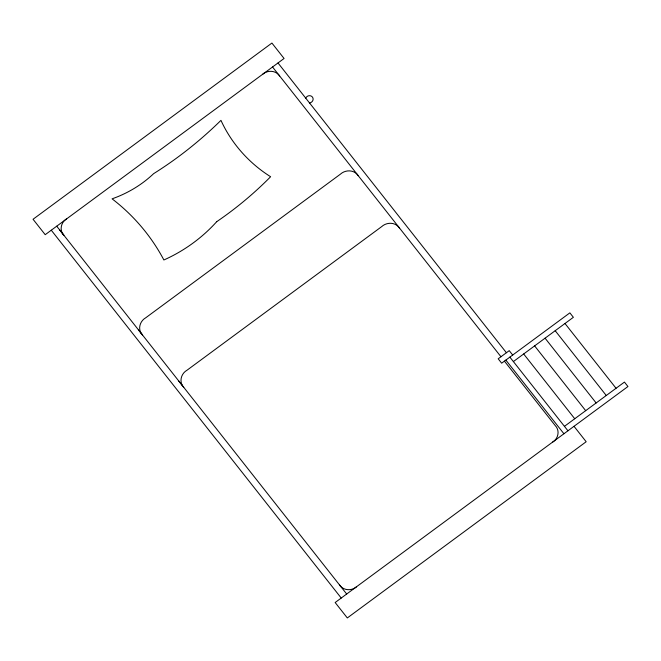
<?xml version="1.0" encoding="UTF-8"?>
<svg xmlns="http://www.w3.org/2000/svg" width="661" height="661" viewBox="0 0 661 661"><rect width="100%" height="100%" fill="white"/><g stroke="black" fill="none" stroke-linecap="round" stroke-linejoin="round"><path stroke-width="0.99" d="M500.964 356.742L279.958 76.379C276.124 70.157 267.366 69.785 262.235 74.586L67.042 218.576C60.944 221.947 58.945 230.491 64.142 235.589L182.444 385.669M399.575 228.136C395.542 221.98 386.759 221.898 381.612 226.673L187.055 370.193C180.767 373.663 178.71 382.471 184.064 387.726L339.267 584.621C343.109 590.843 351.867 591.215 356.998 586.414L552.183 442.424C558.281 439.053 560.28 430.509 555.091 425.411L504.426 361.137M262.648 74.288L284.073 58.482L271.911 43.056L33.05 219.262L45.204 234.688L66.637 218.882M356.585 586.712L335.16 602.518L347.314 617.944L586.175 441.738L574.021 426.312M513.374 361.567L573.376 317.305L569.873 312.86L501.649 363.186L498.187 358.791L509.234 350.644L512.696 355.04M564.444 426.345L624.447 382.083L627.95 386.528L552.588 442.118M358.262 175.719C354.222 169.563 345.439 169.48 340.291 174.256L145.742 317.776C139.678 321.163 137.356 329.641 142.446 334.92M63.853 235.217L56.73 226.186M59.63 229.863L63.712 235.027M138.422 329.831L142.305 334.73M178.503 380.678L183.766 387.338M564.981 323.493L616.052 388.28M555.199 330.715L606.261 395.501M545.077 338.184L596.139 402.962M534.625 345.893L585.687 410.671M523.677 353.974L574.74 418.752M278 62.96L506.409 352.726M509.871 357.122L567.948 430.79M505.855 360.088L563.924 433.756M272.547 66.976L279.661 76.015M346.678 594.024L339.564 584.985M51.277 230.21L341.225 598.04M305.737 98.216A3.859 3.578 -24.8 0 1 310.166 95.738A3.859 3.578 -24.8 0 1 313.099 99.447A3.859 3.578 -24.8 0 1 309.455 102.934M216.701 221.691C202.043 237.977 183.89 251.064 163.878 259.98C151.328 236.151 133.464 215.197 112.081 198.837C127.474 193.433 141.793 184.89 153.641 173.653C177.933 158.417 200.498 140.454 220.956 120.36C231.499 143.511 249.09 163.234 270.613 176.727C254.155 193.409 236.06 208.479 216.701 221.691"/></g></svg>
